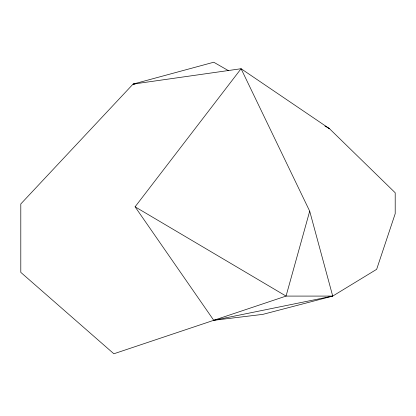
<?xml version="1.0" encoding="UTF-8"?>
<svg xmlns="http://www.w3.org/2000/svg" width="416" height="416" viewBox="0 0 416 416"><rect width="100%" height="100%" fill="white"/><g stroke="black" fill="none" stroke-linecap="round" stroke-linejoin="round"><path stroke-width="0.62" d="M135.008 84.209L133.073 84.094L241.088 68.723L309.702 211.172L286.052 296.088L113.859 353.772L20.8 272.376L20.8 203.949L133.073 84.094L213.751 62.228L228.348 70.606M135.086 206.809L241.088 68.723L329.41 128.622L395.2 192.769L395.2 213.689L376.652 269.329L332.717 296.088L262.855 314.366L213.751 320.304L135.086 206.809L286.052 296.088L332.717 296.088L309.702 211.172M213.751 320.304L332.717 296.088M328.24 128.071L329.41 128.622L324.917 126.043"/></g></svg>
